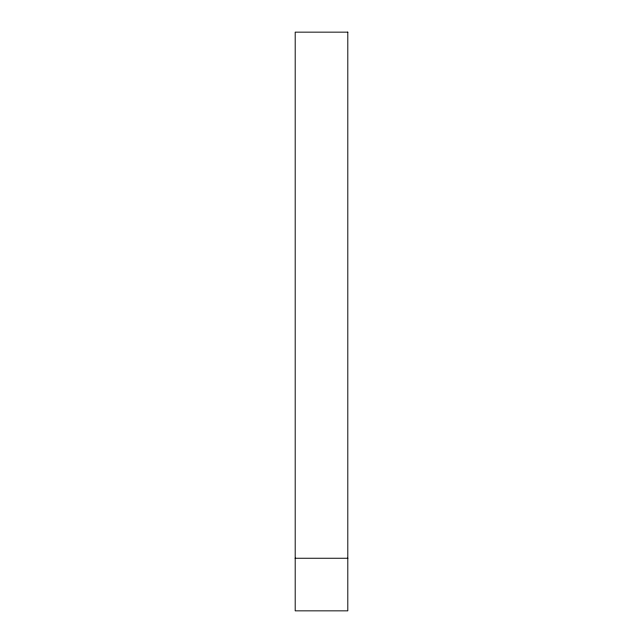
<?xml version="1.0" encoding="UTF-8"?>
<svg xmlns="http://www.w3.org/2000/svg" width="643" height="643" viewBox="0 0 643 643"><rect width="100%" height="100%" fill="white"/><g stroke="black" fill="none" stroke-linecap="round" stroke-linejoin="round"><path stroke-width="0.96" d="M295.193 558.245L347.807 558.245M347.807 32.15L295.193 32.15L295.193 610.85L347.807 610.85L347.807 32.15"/></g></svg>
